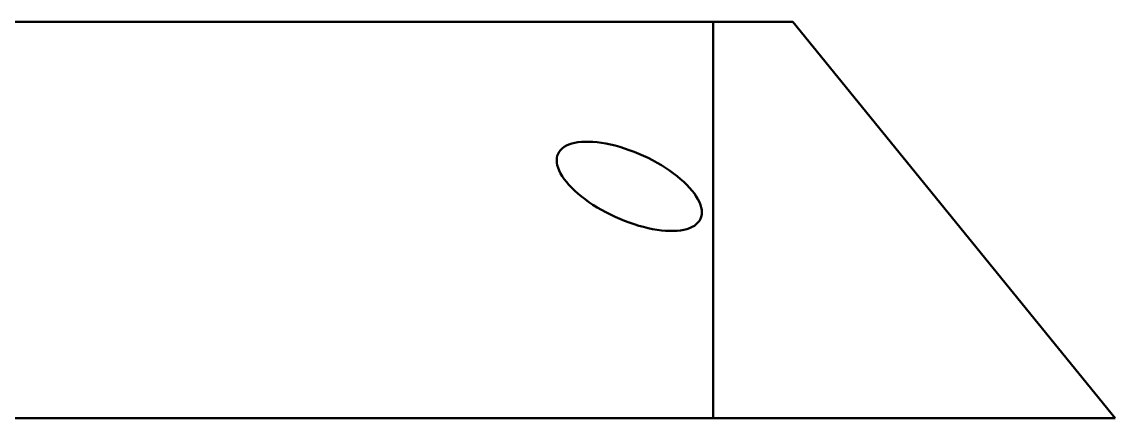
# Model space of a CAD drawing. Header units: millimetres. Extents: x 0 to 594, y 0 to 420.
# Drawn here: x 337.55 to 370.69, y 240.69 to 252.69 of the extents above; entities that cross this region are included whole.
import ezdxf

# ---------------------------------------------------------------- set-up
doc = ezdxf.new("R2010")
doc.units = ezdxf.units.MM
doc.linetypes.add('DASHED', pattern=[1.524, 1.27, -0.254])
doc.layers.add('OCULTA', color=8, linetype='DASHED', lineweight=25)
doc.layers.add('VISIBLE', color=7, linetype='CONTINUOUS', lineweight=50)

msp = doc.modelspace()

# ---------------------------------------------------------------- linework, layer by layer
at = {"layer": 'OCULTA'}
for p, q in [((337.905, 252.691), (333.22, 252.691)), ((339.749, 252.691), (336.901, 252.691)), ((338.212, 252.691), (337.905, 252.691)), ((343.214, 252.691), (338.212, 252.691)), ((342.683, 252.691), (339.749, 252.691)), ((345.697, 252.691), (342.683, 252.691)), ((343.539, 252.691), (343.214, 252.691)), ((348.837, 252.691), (343.539, 252.691)), ((345.697, 252.691), (348.791, 252.691)), ((351.959, 252.691), (348.791, 252.691)), ((349.179, 252.691), (348.837, 252.691)), ((354.749, 252.691), (349.179, 252.691)), ((355.198, 252.691), (351.959, 252.691)), ((355.106, 252.691), (354.749, 252.691)), ((360.926, 252.691), (355.106, 252.691)), ((358.505, 252.691), (355.198, 252.691)), ((358.505, 240.691), (358.505, 252.691)), ((360.926, 252.691), (358.505, 252.691)), ((353.99, 248.904), (353.93, 248.86)), ((354.058, 248.944), (353.99, 248.904)), ((354.058, 248.944), (354.134, 248.977)), ((354.218, 249.006), (354.134, 248.977)), ((354.309, 249.029), (354.218, 249.006)), ((354.407, 249.046), (354.309, 249.029)), ((354.512, 249.058), (354.407, 249.046)), ((354.624, 249.063), (354.512, 249.058)), ((354.741, 249.063), (354.624, 249.063)), ((354.863, 249.058), (354.741, 249.063)), ((354.99, 249.046), (354.863, 249.058)), ((355.121, 249.029), (354.99, 249.046)), ((355.256, 249.006), (355.121, 249.029)), ((355.394, 248.977), (355.256, 249.006)), ((355.534, 248.944), (355.394, 248.977)), ((355.676, 248.904), (355.534, 248.944)), ((355.819, 248.86), (355.676, 248.904)), ((353.763, 248.499), (353.768, 248.57)), ((353.768, 248.57), (353.782, 248.636)), ((353.782, 248.636), (353.805, 248.699)), ((353.838, 248.757), (353.805, 248.699)), ((353.88, 248.811), (353.838, 248.757)), ((353.88, 248.811), (353.93, 248.86)), ((355.963, 248.811), (355.819, 248.86)), ((356.107, 248.757), (355.963, 248.811)), ((356.25, 248.699), (356.107, 248.757)), ((356.392, 248.636), (356.25, 248.699)), ((356.532, 248.57), (356.392, 248.636)), ((356.67, 248.499), (356.532, 248.57)), ((356.805, 248.426), (356.67, 248.499)), ((356.936, 248.349), (356.805, 248.426)), ((357.063, 248.27), (356.936, 248.349)), ((357.185, 248.188), (357.063, 248.27)), ((357.185, 248.188), (357.302, 248.104)), ((357.413, 248.019), (357.302, 248.104)), ((357.519, 247.932), (357.413, 248.019)), ((357.617, 247.844), (357.519, 247.932)), ((357.617, 247.844), (357.708, 247.756)), ((357.792, 247.667), (357.708, 247.756)), ((357.868, 247.579), (357.792, 247.667)), ((357.936, 247.491), (357.868, 247.579)), ((357.995, 247.405), (357.936, 247.491)), ((358.046, 247.319), (357.995, 247.405)), ((358.046, 247.319), (358.088, 247.235)), ((358.121, 247.153), (358.088, 247.235)), ((358.144, 247.074), (358.121, 247.153)), ((358.144, 247.074), (358.158, 246.997)), ((358.163, 246.924), (358.158, 246.997)), ((339.749, 240.691), (336.901, 240.691)), ((340.041, 240.691), (337.153, 240.691)), ((342.683, 240.691), (339.749, 240.691)), ((340.319, 240.691), (340.041, 240.691)), ((343.505, 240.691), (340.319, 240.691)), ((345.697, 240.691), (342.683, 240.691)), ((343.812, 240.691), (343.505, 240.691)), ((347.281, 240.691), (343.812, 240.691)), ((345.697, 240.691), (348.791, 240.691)), ((347.616, 240.691), (347.281, 240.691)), ((351.354, 240.691), (347.616, 240.691)), ((351.959, 240.691), (348.791, 240.691)), ((351.714, 240.691), (351.354, 240.691)), ((355.706, 240.691), (351.714, 240.691)), ((355.198, 240.691), (351.959, 240.691)), ((353.768, 240.691), (353.763, 240.691)), ((353.768, 240.691), (353.763, 240.691)), ((353.782, 240.691), (353.768, 240.691)), ((353.782, 240.691), (353.768, 240.691)), ((353.805, 240.691), (353.782, 240.691)), ((353.805, 240.691), (353.782, 240.691)), ((353.838, 240.691), (353.805, 240.691)), ((353.838, 240.691), (353.805, 240.691)), ((353.88, 240.691), (353.838, 240.691)), ((353.88, 240.691), (353.838, 240.691)), ((353.93, 240.691), (353.88, 240.691)), ((353.93, 240.691), (353.88, 240.691)), ((353.99, 240.691), (353.93, 240.691)), ((353.99, 240.691), (353.93, 240.691)), ((354.058, 240.691), (353.99, 240.691)), ((354.058, 240.691), (353.99, 240.691)), ((354.134, 240.691), (354.058, 240.691)), ((354.134, 240.691), (354.058, 240.691)), ((354.218, 240.691), (354.134, 240.691)), ((354.218, 240.691), (354.134, 240.691)), ((354.309, 240.691), (354.218, 240.691)), ((354.309, 240.691), (354.218, 240.691)), ((354.407, 240.691), (354.309, 240.691)), ((354.407, 240.691), (354.309, 240.691)), ((354.512, 240.691), (354.407, 240.691)), ((354.512, 240.691), (354.407, 240.691)), ((354.624, 240.691), (354.512, 240.691)), ((354.624, 240.691), (354.512, 240.691)), ((354.741, 240.691), (354.624, 240.691)), ((354.741, 240.691), (354.624, 240.691)), ((354.863, 240.691), (354.741, 240.691)), ((354.863, 240.691), (354.741, 240.691)), ((354.99, 240.691), (354.863, 240.691)), ((354.99, 240.691), (354.863, 240.691)), ((355.121, 240.691), (354.99, 240.691)), ((355.121, 240.691), (354.99, 240.691)), ((355.256, 240.691), (355.121, 240.691)), ((355.256, 240.691), (355.121, 240.691)), ((358.505, 240.691), (355.198, 240.691)), ((355.394, 240.691), (355.256, 240.691)), ((355.394, 240.691), (355.256, 240.691)), ((355.534, 240.691), (355.394, 240.691)), ((355.534, 240.691), (355.394, 240.691)), ((355.676, 240.691), (355.534, 240.691)), ((355.676, 240.691), (355.534, 240.691)), ((355.819, 240.691), (355.676, 240.691)), ((355.819, 240.691), (355.676, 240.691)), ((356.091, 240.691), (355.706, 240.691)), ((355.963, 240.691), (355.819, 240.691)), ((355.963, 240.691), (355.819, 240.691)), ((356.107, 240.691), (355.963, 240.691)), ((356.107, 240.691), (355.963, 240.691)), ((360.318, 240.691), (356.091, 240.691)), ((356.25, 240.691), (356.107, 240.691)), ((356.25, 240.691), (356.107, 240.691)), ((356.392, 240.691), (356.25, 240.691)), ((356.392, 240.691), (356.25, 240.691)), ((356.532, 240.691), (356.392, 240.691)), ((356.532, 240.691), (356.392, 240.691)), ((356.67, 240.691), (356.532, 240.691)), ((356.532, 240.691), (356.67, 240.691)), ((356.805, 240.691), (356.67, 240.691)), ((356.805, 240.691), (356.67, 240.691)), ((356.936, 240.691), (356.805, 240.691)), ((356.936, 240.691), (356.805, 240.691)), ((357.063, 240.691), (356.936, 240.691)), ((357.063, 240.691), (356.936, 240.691)), ((357.185, 240.691), (357.063, 240.691)), ((357.185, 240.691), (357.063, 240.691)), ((357.185, 240.691), (357.302, 240.691)), ((357.302, 240.691), (357.185, 240.691)), ((357.413, 240.691), (357.302, 240.691)), ((357.302, 240.691), (357.413, 240.691)), ((357.519, 240.691), (357.413, 240.691)), ((357.519, 240.691), (357.413, 240.691)), ((357.617, 240.691), (357.519, 240.691)), ((357.519, 240.691), (357.617, 240.691)), ((357.617, 240.691), (357.708, 240.691)), ((357.708, 240.691), (357.617, 240.691)), ((357.708, 240.691), (357.792, 240.691)), ((357.708, 240.691), (357.792, 240.691)), ((357.868, 240.691), (357.792, 240.691)), ((357.868, 240.691), (357.792, 240.691)), ((357.868, 240.691), (357.936, 240.691)), ((357.936, 240.691), (357.868, 240.691)), ((357.995, 240.691), (357.936, 240.691)), ((357.936, 240.691), (357.995, 240.691)), ((358.046, 240.691), (357.995, 240.691)), ((357.995, 240.691), (358.046, 240.691)), ((358.046, 240.691), (358.088, 240.691)), ((358.088, 240.691), (358.046, 240.691)), ((358.088, 240.691), (358.121, 240.691)), ((358.088, 240.691), (358.121, 240.691)), ((358.144, 240.691), (358.121, 240.691)), ((358.144, 240.691), (358.121, 240.691)), ((358.144, 240.691), (358.158, 240.691)), ((358.158, 240.691), (358.144, 240.691)), ((358.158, 240.691), (358.163, 240.691)), ((358.158, 240.691), (358.163, 240.691)), ((370.691, 240.691), (358.505, 240.691)), ((360.726, 240.691), (360.318, 240.691)), ((365.171, 240.691), (360.726, 240.691)), ((365.599, 240.691), (365.171, 240.691)), ((370.243, 240.691), (365.599, 240.691)), ((370.691, 240.691), (370.243, 240.691))]:
    msp.add_line(p, q, dxfattribs=at)
at = {"layer": 'VISIBLE'}
for p, q in [((320.805, 252.691), (360.926, 252.691)), ((332.932, 252.691), (337.617, 252.691)), ((339.749, 252.691), (336.901, 252.691)), ((337.617, 252.691), (337.905, 252.691)), ((342.907, 252.691), (337.905, 252.691)), ((342.683, 252.691), (339.749, 252.691)), ((345.697, 252.691), (342.683, 252.691)), ((343.214, 252.691), (342.907, 252.691)), ((343.214, 252.691), (348.511, 252.691)), ((348.791, 252.691), (345.697, 252.691)), ((348.837, 252.691), (348.511, 252.691)), ((351.959, 252.691), (348.791, 252.691)), ((354.407, 252.691), (348.837, 252.691)), ((355.198, 252.691), (351.959, 252.691)), ((354.749, 252.691), (354.407, 252.691)), ((360.569, 252.691), (354.749, 252.691)), ((358.505, 252.691), (355.198, 252.691)), ((358.505, 240.691), (358.505, 252.691)), ((360.926, 252.691), (358.505, 252.691)), ((360.926, 252.691), (360.569, 252.691)), ((368.972, 242.804), (360.926, 252.691)), ((368.972, 242.804), (360.926, 252.691)), ((360.926, 252.691), (360.926, 252.691)), ((360.926, 252.691), (360.926, 252.691)), ((360.926, 252.691), (368.972, 242.804)), ((353.99, 248.904), (353.93, 248.86)), ((353.99, 248.904), (354.058, 248.944)), ((354.058, 248.944), (354.134, 248.977)), ((354.134, 248.977), (354.218, 249.006)), ((354.218, 249.006), (354.309, 249.029)), ((354.407, 249.046), (354.309, 249.029)), ((354.512, 249.058), (354.407, 249.046)), ((354.624, 249.063), (354.512, 249.058)), ((354.624, 249.063), (354.741, 249.063)), ((354.863, 249.058), (354.741, 249.063)), ((354.99, 249.046), (354.863, 249.058)), ((355.121, 249.029), (354.99, 249.046)), ((355.256, 249.006), (355.121, 249.029)), ((355.394, 248.977), (355.256, 249.006)), ((355.534, 248.944), (355.394, 248.977)), ((355.676, 248.904), (355.534, 248.944)), ((355.819, 248.86), (355.676, 248.904)), ((353.763, 248.499), (353.768, 248.57)), ((353.768, 248.57), (353.782, 248.636)), ((353.782, 248.636), (353.805, 248.699)), ((353.805, 248.699), (353.838, 248.757)), ((353.838, 248.757), (353.88, 248.811)), ((353.88, 248.811), (353.93, 248.86)), ((355.963, 248.811), (355.819, 248.86)), ((356.107, 248.757), (355.963, 248.811)), ((356.25, 248.699), (356.107, 248.757)), ((356.392, 248.636), (356.25, 248.699)), ((356.532, 248.57), (356.392, 248.636)), ((356.67, 248.499), (356.532, 248.57)), ((353.763, 248.499), (353.768, 248.426)), ((353.768, 248.426), (353.763, 248.499)), ((353.782, 248.349), (353.768, 248.426)), ((353.782, 248.349), (353.768, 248.426)), ((353.805, 248.27), (353.782, 248.349)), ((353.805, 248.27), (353.782, 248.349)), ((353.838, 248.188), (353.805, 248.27)), ((353.838, 248.188), (353.805, 248.27)), ((356.805, 248.426), (356.67, 248.499)), ((356.936, 248.349), (356.805, 248.426)), ((357.063, 248.27), (356.936, 248.349)), ((357.185, 248.188), (357.063, 248.27)), ((353.88, 248.104), (353.838, 248.188)), ((353.88, 248.104), (353.838, 248.188)), ((353.93, 248.019), (353.88, 248.104)), ((353.93, 248.019), (353.88, 248.104)), ((353.99, 247.932), (353.93, 248.019)), ((353.99, 247.932), (353.93, 248.019)), ((354.058, 247.844), (353.99, 247.932)), ((354.058, 247.844), (353.99, 247.932)), ((357.302, 248.104), (357.185, 248.188)), ((357.413, 248.019), (357.302, 248.104)), ((357.519, 247.932), (357.413, 248.019)), ((357.617, 247.844), (357.519, 247.932)), ((354.134, 247.756), (354.058, 247.844)), ((354.134, 247.756), (354.058, 247.844)), ((354.218, 247.667), (354.134, 247.756)), ((354.218, 247.667), (354.134, 247.756)), ((354.309, 247.579), (354.218, 247.667)), ((354.309, 247.579), (354.218, 247.667)), ((354.407, 247.491), (354.309, 247.579)), ((354.407, 247.491), (354.309, 247.579)), ((357.708, 247.756), (357.617, 247.844)), ((357.792, 247.667), (357.708, 247.756)), ((357.868, 247.579), (357.792, 247.667)), ((357.936, 247.491), (357.868, 247.579)), ((354.512, 247.405), (354.407, 247.491)), ((354.512, 247.405), (354.407, 247.491)), ((354.512, 247.405), (354.624, 247.319)), ((354.624, 247.319), (354.512, 247.405)), ((354.741, 247.235), (354.624, 247.319)), ((354.741, 247.235), (354.624, 247.319)), ((354.863, 247.153), (354.741, 247.235)), ((354.863, 247.153), (354.741, 247.235)), ((357.995, 247.405), (357.936, 247.491)), ((358.046, 247.319), (357.995, 247.405)), ((358.088, 247.235), (358.046, 247.319)), ((358.121, 247.153), (358.088, 247.235)), ((354.99, 247.074), (354.863, 247.153)), ((354.99, 247.074), (354.863, 247.153)), ((355.121, 246.997), (354.99, 247.074)), ((355.121, 246.997), (354.99, 247.074)), ((355.256, 246.924), (355.121, 246.997)), ((355.256, 246.924), (355.121, 246.997)), ((355.256, 246.924), (355.394, 246.854)), ((355.394, 246.854), (355.256, 246.924)), ((358.144, 247.074), (358.121, 247.153)), ((358.158, 246.997), (358.144, 247.074)), ((358.163, 246.924), (358.158, 246.997)), ((358.163, 246.924), (358.158, 246.854)), ((358.158, 246.854), (358.163, 246.924)), ((355.534, 246.787), (355.394, 246.854)), ((355.534, 246.787), (355.394, 246.854)), ((355.676, 246.724), (355.534, 246.787)), ((355.676, 246.724), (355.534, 246.787)), ((355.819, 246.666), (355.676, 246.724)), ((355.819, 246.666), (355.676, 246.724)), ((355.963, 246.612), (355.819, 246.666)), ((355.963, 246.612), (355.819, 246.666)), ((356.107, 246.563), (355.963, 246.612)), ((356.107, 246.563), (355.963, 246.612)), ((356.25, 246.519), (356.107, 246.563)), ((356.25, 246.519), (356.107, 246.563)), ((357.995, 246.563), (357.936, 246.519)), ((357.936, 246.519), (357.995, 246.563)), ((358.046, 246.612), (357.995, 246.563)), ((357.995, 246.563), (358.046, 246.612)), ((358.046, 246.612), (358.088, 246.666)), ((358.046, 246.612), (358.088, 246.666)), ((358.121, 246.724), (358.088, 246.666)), ((358.088, 246.666), (358.121, 246.724)), ((358.144, 246.787), (358.121, 246.724)), ((358.144, 246.787), (358.121, 246.724)), ((358.144, 246.787), (358.158, 246.854)), ((358.144, 246.787), (358.158, 246.854)), ((356.392, 246.48), (356.25, 246.519)), ((356.392, 246.48), (356.25, 246.519)), ((356.532, 246.446), (356.392, 246.48)), ((356.532, 246.446), (356.392, 246.48)), ((356.67, 246.417), (356.532, 246.446)), ((356.67, 246.417), (356.532, 246.446)), ((356.805, 246.394), (356.67, 246.417)), ((356.805, 246.394), (356.67, 246.417)), ((356.936, 246.377), (356.805, 246.394)), ((356.936, 246.377), (356.805, 246.394)), ((357.063, 246.366), (356.936, 246.377)), ((357.063, 246.366), (356.936, 246.377)), ((357.185, 246.36), (357.063, 246.366)), ((357.185, 246.36), (357.063, 246.366)), ((357.302, 246.36), (357.185, 246.36)), ((357.302, 246.36), (357.185, 246.36)), ((357.413, 246.366), (357.302, 246.36)), ((357.302, 246.36), (357.413, 246.366)), ((357.519, 246.377), (357.413, 246.366)), ((357.519, 246.377), (357.413, 246.366)), ((357.617, 246.394), (357.519, 246.377)), ((357.519, 246.377), (357.617, 246.394)), ((357.708, 246.417), (357.617, 246.394)), ((357.708, 246.417), (357.617, 246.394)), ((357.708, 246.417), (357.792, 246.446)), ((357.708, 246.417), (357.792, 246.446)), ((357.868, 246.48), (357.792, 246.446)), ((357.868, 246.48), (357.792, 246.446)), ((357.936, 246.519), (357.868, 246.48)), ((357.936, 246.519), (357.868, 246.48)), ((368.972, 242.804), (370.691, 240.691)), ((370.691, 240.691), (368.972, 242.804)), ((368.972, 242.804), (370.691, 240.691)), ((370.691, 240.691), (288.205, 240.691)), ((339.749, 240.691), (336.901, 240.691)), ((337.431, 240.691), (340.319, 240.691)), ((342.683, 240.691), (339.749, 240.691)), ((340.626, 240.691), (340.319, 240.691)), ((343.812, 240.691), (340.626, 240.691)), ((345.697, 240.691), (342.683, 240.691)), ((344.146, 240.691), (343.812, 240.691)), ((347.616, 240.691), (344.146, 240.691)), ((348.791, 240.691), (345.697, 240.691)), ((347.616, 240.691), (347.976, 240.691)), ((351.714, 240.691), (347.976, 240.691)), ((351.959, 240.691), (348.791, 240.691)), ((352.099, 240.691), (351.714, 240.691)), ((355.198, 240.691), (351.959, 240.691)), ((356.091, 240.691), (352.099, 240.691)), ((353.763, 240.691), (353.768, 240.691)), ((353.763, 240.691), (353.768, 240.691)), ((353.782, 240.691), (353.768, 240.691)), ((353.768, 240.691), (353.782, 240.691)), ((353.782, 240.691), (353.805, 240.691)), ((353.782, 240.691), (353.805, 240.691)), ((353.805, 240.691), (353.838, 240.691)), ((353.805, 240.691), (353.838, 240.691)), ((353.88, 240.691), (353.838, 240.691)), ((353.838, 240.691), (353.88, 240.691)), ((353.88, 240.691), (353.93, 240.691)), ((353.93, 240.691), (353.88, 240.691)), ((353.99, 240.691), (353.93, 240.691)), ((353.99, 240.691), (353.93, 240.691)), ((354.058, 240.691), (353.99, 240.691)), ((353.99, 240.691), (354.058, 240.691)), ((354.134, 240.691), (354.058, 240.691)), ((354.134, 240.691), (354.058, 240.691)), ((354.134, 240.691), (354.218, 240.691)), ((354.134, 240.691), (354.218, 240.691)), ((354.309, 240.691), (354.218, 240.691)), ((354.218, 240.691), (354.309, 240.691)), ((354.309, 240.691), (354.407, 240.691)), ((354.407, 240.691), (354.309, 240.691)), ((354.512, 240.691), (354.407, 240.691)), ((354.512, 240.691), (354.407, 240.691)), ((354.512, 240.691), (354.624, 240.691)), ((354.624, 240.691), (354.512, 240.691)), ((354.741, 240.691), (354.624, 240.691)), ((354.624, 240.691), (354.741, 240.691)), ((354.863, 240.691), (354.741, 240.691)), ((354.863, 240.691), (354.741, 240.691)), ((354.99, 240.691), (354.863, 240.691)), ((354.99, 240.691), (354.863, 240.691)), ((355.121, 240.691), (354.99, 240.691)), ((355.121, 240.691), (354.99, 240.691)), ((355.256, 240.691), (355.121, 240.691)), ((355.256, 240.691), (355.121, 240.691)), ((358.505, 240.691), (355.198, 240.691)), ((355.256, 240.691), (355.394, 240.691)), ((355.394, 240.691), (355.256, 240.691)), ((355.534, 240.691), (355.394, 240.691)), ((355.534, 240.691), (355.394, 240.691)), ((355.676, 240.691), (355.534, 240.691)), ((355.676, 240.691), (355.534, 240.691)), ((355.819, 240.691), (355.676, 240.691)), ((355.819, 240.691), (355.676, 240.691)), ((355.963, 240.691), (355.819, 240.691)), ((355.963, 240.691), (355.819, 240.691)), ((356.107, 240.691), (355.963, 240.691)), ((356.107, 240.691), (355.963, 240.691)), ((356.091, 240.691), (356.498, 240.691)), ((356.25, 240.691), (356.107, 240.691)), ((356.25, 240.691), (356.107, 240.691)), ((356.392, 240.691), (356.25, 240.691)), ((356.392, 240.691), (356.25, 240.691)), ((356.532, 240.691), (356.392, 240.691)), ((356.532, 240.691), (356.392, 240.691)), ((360.726, 240.691), (356.498, 240.691)), ((356.67, 240.691), (356.532, 240.691)), ((356.67, 240.691), (356.532, 240.691)), ((356.805, 240.691), (356.67, 240.691)), ((356.805, 240.691), (356.67, 240.691)), ((356.936, 240.691), (356.805, 240.691)), ((356.936, 240.691), (356.805, 240.691)), ((357.063, 240.691), (356.936, 240.691)), ((357.063, 240.691), (356.936, 240.691)), ((357.185, 240.691), (357.063, 240.691)), ((357.185, 240.691), (357.063, 240.691)), ((357.302, 240.691), (357.185, 240.691)), ((357.302, 240.691), (357.185, 240.691)), ((357.413, 240.691), (357.302, 240.691)), ((357.413, 240.691), (357.302, 240.691)), ((357.519, 240.691), (357.413, 240.691)), ((357.519, 240.691), (357.413, 240.691)), ((357.617, 240.691), (357.519, 240.691)), ((357.617, 240.691), (357.519, 240.691)), ((357.708, 240.691), (357.617, 240.691)), ((357.708, 240.691), (357.617, 240.691)), ((357.792, 240.691), (357.708, 240.691)), ((357.792, 240.691), (357.708, 240.691)), ((357.868, 240.691), (357.792, 240.691)), ((357.868, 240.691), (357.792, 240.691)), ((357.936, 240.691), (357.868, 240.691)), ((357.936, 240.691), (357.868, 240.691)), ((357.995, 240.691), (357.936, 240.691)), ((357.995, 240.691), (357.936, 240.691)), ((358.046, 240.691), (357.995, 240.691)), ((358.046, 240.691), (357.995, 240.691)), ((358.088, 240.691), (358.046, 240.691)), ((358.088, 240.691), (358.046, 240.691)), ((358.121, 240.691), (358.088, 240.691)), ((358.121, 240.691), (358.088, 240.691)), ((358.144, 240.691), (358.121, 240.691)), ((358.144, 240.691), (358.121, 240.691)), ((358.158, 240.691), (358.144, 240.691)), ((358.158, 240.691), (358.144, 240.691)), ((358.163, 240.691), (358.158, 240.691)), ((358.163, 240.691), (358.158, 240.691)), ((370.691, 240.691), (358.505, 240.691)), ((361.154, 240.691), (360.726, 240.691)), ((361.154, 240.691), (365.599, 240.691)), ((366.047, 240.691), (365.599, 240.691)), ((370.691, 240.691), (366.047, 240.691)), ((370.691, 240.691), (370.691, 240.691)), ((370.691, 240.691), (370.691, 240.691))]:
    msp.add_line(p, q, dxfattribs=at)

doc.saveas('drawing.dxf')
